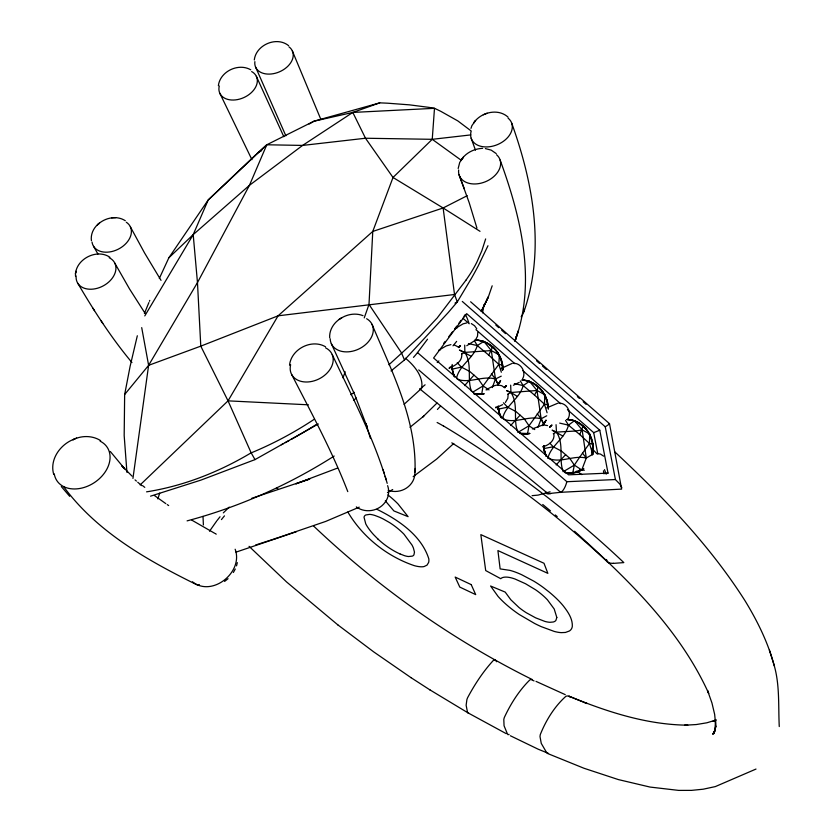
<?xml version="1.0" encoding="UTF-8"?>
<svg xmlns="http://www.w3.org/2000/svg" width="832" height="832" viewBox="0 0 832 832"><rect width="100%" height="100%" fill="white"/><g stroke="black" fill="none" stroke-linecap="round" stroke-linejoin="round"><path stroke-width="1.25" d="M461.646 353.402C463.029 361.15 455.291 365.498 449.363 368.118M582.504 453.128L586.279 458.047L592.717 454.293C596.18 438.266 584.22 419.806 567.185 419.39M548.309 409.25C548.777 394.794 536.89 380.401 522.038 379.964L529.464 381.285L537.014 390.478L544.835 394.711L544.44 404.175L547.092 412.734M502.902 369.647C503.402 354.994 491.286 340.579 476.32 340.038L483.85 341.411L491.327 350.563L499.408 355.014L498.826 364.374L501.332 372.226M414.981 472.098C416.936 419.744 391.726 371.353 372.039 324.355M589.399 434.98C592.592 440.825 593.622 448.074 591.989 454.563L592.717 454.293L589.472 443.477L589.68 433.909L582.119 429.884L574.517 420.649L566.779 419.567M137.322 335.764L130.125 366.257L124.654 394.514L124.176 435.542L126.828 470.985M364.239 317.897L369.002 304.439L372.767 231.431L393.016 177.476L432.245 139.318L470.87 134.898M414.752 475.384L415.241 468.437M553.935 434.21C554.788 441.064 548.402 445.422 542.526 446.846M461.302 160.316L432.245 139.318L434.491 108.316A120.338 23.598 0.3 0 0 428.584 107.318L409.5 104.853L387.774 103.21A107.619 21.008 0.3 0 0 379.725 102.866L314.038 121.181L266.781 144.778L256.578 153.972M508.134 394.378L507.842 398.268L505.409 402.438M477.797 332.332L477.495 336.211L475.748 339.498M606.154 473.824L604.479 469.622M132.943 478.421L148.616 365.331L141.71 327.621M289.546 365.196C291.096 349.128 311.615 338.53 325.551 346.798M75.504 276.089C74.558 259.75 96.574 247.946 109.918 257.286M254.301 59.966C255.975 44.845 276.765 35.911 288.642 45.698M218.379 85.686C220.054 71.417 238.43 62.67 250.734 69.805M502.58 369.814L502.133 365.508L502.798 365.154L498.826 364.374L483.08 385.923L481.728 394.025L473.762 393.682L484.037 393.765L481.073 394.347M458.172 168.501L459.732 162.375L463.486 157.102L461.531 159.505C466.138 152.589 474.448 148.689 482.622 148.335M482.591 312.863L483.985 304.616M548.319 407.493L547.498 405.111L548.194 404.789L544.44 404.175L529.006 425.766L527.55 433.711L519.667 433.41L529.807 433.441L526.864 434.013M592.301 444.215L593.029 443.924L589.472 443.477L579.582 457.298L574.34 465.109L572.78 472.909L564.99 472.628M75.65 272.584L75.962 271.284L75.369 273.749M236.527 565.854L237.328 562.63M157.862 498.909L159.692 493.137M485.649 238.93L481.832 250.786L476.892 262.08A177.996 148.346 51.4 0 1 469.997 274.227L466.118 279.989M523.858 311.886C545.428 250.162 533.25 183.082 511.722 123.188M470.974 128.367L471.91 125.622L475.634 120.453L473.71 122.866C480.896 112.226 498.077 107.983 508.04 117.125M492.18 285.802L488.384 296.816L481.354 311.459M343.002 377.874L345.166 371.748M492.336 387.566L495.435 379.018C482.529 375.263 470.007 383.802 457.236 379.246M538.023 427.232L541.143 418.798L537.014 390.478L538.262 386.464L537.576 386.797L533.582 383.666L529.61 381.909M568.09 418.631C571.979 412.152 566.623 402.574 558.896 403.25M572.062 473.169L576.93 472.129L581.766 469.986L586.279 458.068C573.654 454.906 561.538 463.258 549.089 458.661M522.558 378.862C526.542 372.32 521.04 362.71 513.261 363.345M574.517 420.649L568.474 425.152C565.219 438.62 550.982 444.964 547.81 458.463M144.404 313.487L148.876 302.588M529.464 381.285L523.172 385.611C519.823 398.674 505.95 404.789 502.767 417.841M149.427 301.267L149.791 300.383M432.245 139.318L365.498 138.237L302.588 145.423L266.781 144.778L249.434 185.338L197.475 282.568L148.616 365.331L124.654 394.514M144.778 315.91L193.201 234.624L208.187 199.992L255.57 154.929M487.968 245.731L478.234 265.907A169.031 42.546 -52.9 0 1 471.453 278.273L457.298 301.922L448.302 312.468L404.487 359.954L391.019 370.947M456.55 377.988C459.628 364.728 473.574 358.592 477.287 345.571L483.85 341.411M159.307 278.47L168.844 257.806L208.187 199.992L266.781 144.778M715.166 730.558L713.71 733.772L716.03 725.691L714.875 730.33L715.551 721.105L715.676 724.797L714.657 714.407L711.942 702.946L707.533 690.498L708.718 693.462C679.37 628.649 626.631 578.146 574.548 531.263M545.002 422.302L546.073 420.087L543.109 424.642L544.596 422.479M499.502 382.72L500.604 380.505L497.609 385.081L499.117 382.907M589.472 443.477L579.758 434.554L583.19 425.745L582.473 426.046L578.542 422.968L573.799 420.95M544.44 404.175L534.529 395.086L537.014 390.478L510.962 392.506L506.615 390.603L510.962 392.506C518.773 404.446 512.938 418.683 517.514 431.33M233.366 572.478L235.29 569.005M714.958 730.33L712.754 734.323L715.156 730.246M498.826 364.374L488.717 355.098L492.762 346.684L492.107 347.048L488.051 343.866L484.037 342.077M140.15 484.9L228.041 400.858L278.075 315.817L372.767 231.431L443.123 207.979L467.21 195.686M209.518 531.222L216.372 521.456M466.118 279.999L437.486 317.595M413.473 357.386A9.35 1.373 -49.5 0 0 417.498 352.581L427.534 339.196M216.85 520.811L220.022 516.776M542.693 425.672L543.806 424.341L541.154 418.777L537.254 413.743M437.091 318.074L420.004 336.357L388.929 364.759M473.99 375.138L464.568 385.611M520.104 415.168L510.661 425.506M549.838 443.217L553.197 446.763L561.548 451.142L565.614 454.678L556.171 464.901M223.309 512.876L229.247 507.114M440.586 406.058L437.414 409.458M437.008 403.031L422.874 416.905L423.821 416.062L409.968 427.294M425.09 384.8L419.588 389.438M453.783 443.446L436.717 459.025L413.15 476.642M504.39 387.504L506.47 385.611L504.39 387.504A27.394 24.492 66.2 0 1 506.074 385.913M168.844 257.806L193.201 234.624L249.434 185.338L302.588 145.423L352.81 112.434L379.725 102.866M339.071 319.342L341.671 317.928C334.506 321.62 329.108 329.534 329.69 337.792M404.082 404.321L421.626 388.315C423.831 376.73 414.034 365.238 405.465 358.249M224.578 581.433L228.041 578.708M475.082 340.423L466.773 345.717M356.366 398.081L353.486 400.275M354.297 392.319L350.844 394.701M581.048 470.246L583.596 468.718L576.93 472.129M509.111 734.365L508.134 734.687A3.619 1.477 -63.4 0 1 507.749 734.365A103.854 41.922 -64.6 0 1 507.177 733.346L504.057 725.754L503.807 719.534A9.714 3.994 -63.5 0 1 504.317 717.527C510.64 703.882 519.074 690.539 529.786 679.973A9.651 3.952 -63.9 0 1 530.962 679.494L534.05 680.919M468.562 712.66L467.948 712.889A3.578 1.03 -60.4 0 1 467.698 712.65A102.835 29.141 -61.2 0 1 467.407 711.786L466.138 705.255L466.887 699.639A9.62 2.777 -60.5 0 1 467.584 697.746C474.625 684.57 483.007 671.736 493.095 660.702A9.558 2.746 -60.8 0 1 494.083 660.13L495.31 660.119M340.798 318.406C347.204 314.163 355.784 312.749 363.022 315.682M334.183 456.04C288.798 484.9 239.096 507.031 187.096 520.874M472.836 392.09L483.08 385.923L489.029 389.896M455.468 328.401L463.133 323.825L466.565 323.003M517.785 432.484L529.006 425.766L534.758 429.582M564.179 471.151L574.34 465.109L581.766 469.986M193.201 234.624L197.475 282.568L200.782 346.143L228.041 400.858L251.15 452.816C219.045 472.004 183.591 486.023 146.557 491.847M318.323 423.977L254.998 459.607L200.928 480.106L150.561 496.163M438.651 350.324L446.191 345.935L450.902 344.614M387.421 492.586L392.704 489.528M309.098 124.02L314.038 121.181L352.81 112.434L434.491 108.316A121.274 43.94 14.6 0 1 440.783 111.322L457.808 120.9L470.974 130.822A108.358 39.062 14.7 0 1 471.214 131.03A21.632 15.049 -22 0 0 495.706 145.288A21.632 15.049 -22 0 0 508.102 118.165M452.213 364.468L452.015 369.169L454.366 376.896M289.162 440.492L285.251 442.624M452.015 369.169L461.386 367.099L469.81 371.509L478.171 378.768L483.08 385.923M261.747 150.602L257.92 152.693M492.107 347.048L494.541 348.587M452.65 371.748L452.254 366.226M494.156 348.795L496.257 350.626M453.44 374.327L453.024 371.55M495.966 350.792L497.89 352.778M503.402 419.203C516.027 423.8 528.362 415.345 541.143 418.798L546.728 415.782M281.33 444.735L283.296 443.685M499.408 355.014L498.742 355.368L501.082 360.204L502.133 365.508M455 303.129L457.298 301.922L454.522 294.497L443.123 207.979L393.016 177.476L365.498 138.237L352.81 112.434M501.686 368.212L512.127 363.407M486.72 389.355L493.522 385.934L496.922 385.07M461.635 354.016L464.849 352.404L491.327 350.563L495.446 379.007L498.274 384.748L495.435 379.018M507.749 394.108L510.952 392.517L510.671 385.154M553.28 433.701L556.462 432.12C564.481 444.288 558.407 458.827 563.16 471.754M501.238 376.158L495.446 379.007L491.421 373.849M513.396 385.247L519.21 382.387M76.606 438.017L72.883 439.806C81.401 435.344 92.487 435.365 100.662 440.658M359.247 507.146L325.645 521.446L275.61 538.543M715.364 720.169L713.024 721.282L716.29 719.961L706.836 722.8L696.28 724.547L684.715 725.223L687.804 725.171C646.568 724.818 606.663 711.662 568.87 696.166L567.216 695.958A9.776 5.127 -67.5 0 0 565.843 696.353C554.528 706.472 545.938 720.408 540.322 734.5A9.838 5.179 -67 0 0 540.01 736.632L541.268 743.402L546.25 751.962A105.227 54.475 -68.3 0 0 547.113 753.137A3.671 1.924 -66.7 0 0 547.622 753.511L584.002 768.269L618.342 779.574L650.021 787.062L678.694 790.4L691.496 790.379L703.206 789.204L715.322 786.594L756.007 769.059M495.789 407.888L502.663 404.622M537.576 386.797L540.01 388.346M501.79 418.236L500.521 416.842L498.17 409.157L507.593 407.191L515.975 411.58L524.222 418.746L529.006 425.766M539.614 388.534L541.705 390.354M498.815 411.726L498.43 406.245L498.17 409.157M541.403 390.499L543.317 392.486M499.606 414.294L499.2 411.538M544.835 394.711L544.138 395.034L542.911 392.673M544.575 395.814L545.865 397.186M547.498 405.111L546.77 399.703M546.738 407.878L557.7 403.26M532.334 428.938L542.807 424.965M583.138 426.618L584.906 427.596M337.511 468.094L295.849 483.829L309.806 478.993L251.722 498.306M584.49 427.762L586.581 429.593M487.157 113.214L483.319 114.764M545.782 455.426L543.733 448.625L553.197 446.763M586.258 429.718L588.172 431.704M544.388 451.194L544.024 445.754L543.733 448.625M589.68 433.909L588.962 434.2L587.756 431.87M567.424 409.666L593.705 432.65L599.778 430.217L608.026 473.117L605.977 473.834M545.178 453.752L544.794 451.027M74.454 439.046C60.549 443.986 49.254 459.42 53.737 474.448M546.083 456.269L545.48 453.627M548.538 753.418L538.044 749.143L510.328 735.738M591.895 448.23L593.143 449.238M235.976 552.146L296.494 531.679M567.445 473.034L577.242 472.014M148.616 365.331L200.782 346.143L278.075 315.817L454.522 294.497M255.632 545.012L276.026 538.408M550.066 491.806L538.065 495.113L532.095 495.654M125.32 220.75C116.594 214.947 104.364 217.859 97.292 224.994L99.538 223.07C93.964 226.99 90.428 233.865 91.426 240.708M470.621 301.777L609.513 423.696L621.629 489.112L560.685 492.305L548.059 493.657A8.819 3.297 -72.5 0 1 545.802 492.045M621.847 487.708L619.819 484.089L615.41 479.544L566.894 481.718L417.498 352.581M115.596 217.651L111.561 217.828M608.026 473.117L568.578 474.833L433.607 357.999L466.679 313.654L599.778 430.217M613.423 563.378L623.834 562.609A356.554 113.797 35.4 0 0 575.338 519.626C533.738 485.295 489.798 453.69 443.518 425.974M550.638 493.719L548.059 493.657L419.796 388.908M579.457 470.111A38.605 5.616 -2.6 0 0 580.278 470.09L584.397 470.194M228.041 400.858L308.412 404.81M580.278 470.09A25.854 22.994 68.9 0 1 577.283 471.328L576.337 471.234M485.389 148.595L491.213 150.134L496.226 153.598M596.918 453.482L600.465 454.074L603.616 456.154M543.951 424.986L547.57 425.599M498.014 385.039L501.686 385.684L504.93 387.826M565.396 472.482L567.767 472.919M468.447 343.554L477.287 345.571L488.717 355.098M514.353 383.583L523.172 385.611L534.529 395.086M559.686 423.103L568.474 425.152L579.758 434.554M584.844 702.634L587.018 703.529L568.87 696.166L570.918 697.497M565.23 694.637L536.016 681.377M471.526 391.529C466.7 378.83 472.649 364.458 464.849 352.404L459.462 350.054L471.286 356.325M399.942 553.904L404.165 555.558A24.814 7.894 36 0 0 408.512 556.535L412.37 556.119A29.026 9.235 36 0 0 413.93 554.85L414.471 552.115L413.421 548.08A57.086 18.086 36.3 0 0 412.038 545.095L403.988 534.206A27.622 8.84 36.1 0 0 400.982 531.294A28.382 9.079 36.1 0 0 397.686 528.445L396.562 527.53A25.865 8.278 36.1 0 0 389.511 522.548L383.282 519.022A36.15 11.513 36 0 0 379.496 517.223L375.034 515.507A27.81 8.892 36.1 0 0 369.637 514.374L365.799 514.966A28.642 9.152 36.1 0 0 364.031 517.265L365.747 523.848A41.746 13.364 36 0 0 373.63 534.674L377.842 538.949M377 509.33C398.216 519.854 421.252 535.111 428.782 558.74A55.411 17.649 36.1 0 1 428.626 562.463L427.003 565.157L424.018 566.571A41.278 13.146 36 0 1 419.682 566.706A42.557 13.551 36 0 1 414.17 565.614C386.786 556.296 362.606 536.962 347.849 512.034M556.462 432.12L552.105 430.175L562.879 436.041M532.303 679.567C452.244 639.86 378.477 587.569 313.674 526.094M608.4 562.578L607.318 561.818A16.328 6.323 -46 0 1 606.913 561.236M454.355 344.958L457.558 346.611M506.262 733.668L468.073 712.899L429.77 689.78M215.53 533.77L216.247 534.165M214.822 533.364L191.734 520.094M510.962 392.517L517.379 396.438M451.797 442.842C507.426 477.464 559.967 517.202 607.682 562.151M337.615 624.707L373.776 651.934L411.039 677.674M443.123 207.979L480.012 231.327M410.914 677.591L429.978 689.915M471.318 323.586L474.583 325.759L476.757 328.775M167.232 504.587L168.667 505.554M165.797 503.61L154.419 495.508M581.797 474.604L577.283 471.328M495.498 660.223L496.59 661.721M337.802 624.853L286.603 581.984L249.049 546.322M142.761 485.753L144.778 487.375M542.734 504.483L550.472 510.9M141.856 485.69L137.748 482.238M555.287 514.946L557.211 516.568M418.735 369.918L560.685 492.305M565.614 454.678L569.691 458.214L574.34 465.109M462.821 318.178L469.196 323.752L467.345 318.666A53.425 22.318 37.6 0 0 465.494 314.777M475.946 329.659L514.873 363.698M522.662 370.51L560.612 403.707M495.841 325.083L498.753 327.642M501.665 330.2L505.544 333.611M536.609 360.87L539.521 363.428M542.433 365.986L546.312 369.398M577.377 396.656L579.322 398.362M583.201 401.773L586.113 404.331M462.301 301.444L605.259 426.806L615.41 479.544M135.044 479.887L136.396 481.062M192.483 581.807C212.16 597.594 243.703 572.073 235.154 549.234M614.806 451.87C663.031 496.933 709.54 544.908 745.087 600.85C757.234 620.776 767.718 641.878 773.895 664.456C779.938 684.59 778.222 705.838 779.262 726.554M385.32 500.833L393.9 510.931L408.096 516.662L397.987 503.911A38.116 12.511 36.3 0 0 389.865 496.506A38.241 12.542 36.3 0 0 387.878 494.915M132.049 476.143L121.763 465.733L124.727 468.853L110.334 451.516M592.769 449.446L596.929 453.773M503.412 402.771L507.593 407.191M457.236 362.7L461.386 367.099M69.701 496.34L61.308 486.543M276.64 487.594L278.294 489.424M131.955 362.523C111.415 337.958 94.016 310.95 77.844 283.358M63.617 486.637C96.959 531.846 146.983 560.134 196.394 584.532A8.923 4.992 -62.6 0 0 199.326 584.522M369.002 304.439L401.409 352.726L404.487 359.954M145.142 313.404L129.47 288.839L114.837 263.193M161.034 280.363L144.57 252.959L130.354 226.803M92.851 308.142L94.505 310.679M101.161 320.923L102.783 323.409M565.521 420.358L568.474 425.152M520.312 380.9L523.172 385.611M474.635 341.11L477.287 345.571M251.15 452.816L254.998 459.607M93.61 246.386L97.926 254.02M291.73 374.629C311.459 413.088 332.176 451.235 347.786 491.618M497.505 352.986L498.326 354.578M251.94 159.682L219.825 93.257M283.837 136.718L256.339 76.305M332.228 354.598C352.082 396.781 374.14 438.402 387.192 483.35M541.143 418.798L543.806 424.341M331.334 343.689L354.9 395.086L367.058 426.941L365.934 423.436L370.427 438.454M285.865 135.803L255.622 67.153M320.934 119.579L292.323 50.877M545.459 397.374L546.468 399.838M499.897 414.159L500.906 416.655M453.721 374.182L454.74 376.698M459.555 176.176L469.186 202.675L476.944 228.114M459.014 174.689L464.329 188.843M471.182 138.237L475.457 150.166M500.136 160.066C520.978 217.038 536.64 281.32 515.226 340.506L518.232 330.97L515.819 338.614A19.552 17.046 9.3 0 1 514.81 341.411M774.363 665.943L769.402 650.042M385.133 476.289L386.225 479.856M383.084 469.758L384.176 473.304M591.77 451.391A37.076 18.221 78.3 0 0 592.197 452.358L592.758 454.636M593.705 432.65L597.802 453.97M603.429 470.787L604.001 473.876M126.922 471.713L127.015 472.441M586.29 458.047L582.119 429.884L575.713 431.018L556.473 432.099L556.057 424.694M203.018 516.412L203.393 524.971M464.714 345.114L464.859 352.394M606.892 561.257A13.582 5.262 -46 0 1 606.601 559.52M613.475 563.295A56.389 21.715 -45.5 0 1 608.317 562.671M437.122 422.5A46.779 17.233 36.2 0 1 443.508 426.078M566.79 481.77A9.506 3.494 -69.8 0 1 560.633 492.523M609.461 423.831A9.454 0.697 -29.6 0 1 605.166 426.837M608.774 423.758A9.454 0.697 -29.6 0 1 609.378 423.592M544.118 451.433A27.186 24.19 68.9 0 1 543.733 449.602M583.721 468.541A27.206 24.201 68.9 0 1 564.886 472.472M546.447 456.518A27.206 24.201 68.9 0 1 543.826 445.682M549.89 427.086A27.206 24.201 68.9 0 1 551.47 425.422M567.112 419.474A27.206 24.201 68.9 0 1 592.27 454.834M526.729 434.075A27.383 24.482 66.2 0 1 524.15 434.148M498.025 409.209A27.383 24.482 66.2 0 1 497.754 406.411M529.766 433.493A27.394 24.492 66.2 0 1 519.553 433.233M500.874 417.071A27.394 24.492 66.2 0 1 498.243 406.172M521.976 380.068A27.394 24.492 66.2 0 1 548.142 407.732M545.792 420.472A27.394 24.492 66.2 0 1 543.473 424.486M477.464 394.43A27.591 24.762 63.4 0 1 475.727 394.243M451.755 368.295A27.591 24.762 63.4 0 1 451.61 366.423M502.258 368.378A27.591 24.762 63.4 0 1 502.289 370.219M484.006 393.827A27.602 24.773 63.4 0 1 473.637 393.494M454.345 376.262A27.602 24.773 63.4 0 1 452.078 366.163M458.442 347.537A27.602 24.773 63.4 0 1 460.096 345.883M474.521 340.132A27.602 24.773 63.4 0 1 502.778 369.959M500.313 380.9A27.602 24.773 63.4 0 1 497.962 384.904M486.034 389.906A10.286 9.246 65.1 0 1 487.822 389.646M496.226 406.817A10.286 9.246 65.1 0 1 495.602 407.493M501.093 368.586A10.244 9.162 64.6 0 1 501.987 368.337M439.317 350.137A10.369 9.35 62 0 1 440.242 349.887M450.424 366.798A10.369 9.35 62 0 1 449.062 368.16M455.146 328.734A10.327 9.266 61.7 0 1 456.851 328.318M592.426 449.072A25.854 22.994 68.9 0 1 592.207 452.348M221.447 519.605A74.714 37.076 -61.8 0 1 224.474 515.871M314.08 419.38A390.686 379.402 52.7 0 1 251.181 452.878M100.121 441.178A30.254 22.443 -33.2 0 1 103.355 474.458A30.254 22.443 -33.2 0 1 63.638 486.616A30.254 22.443 -33.2 0 1 54.246 473.855M399.942 553.914A28.891 9.204 36 0 1 385.601 545.438A28.35 9.027 36 0 1 377.842 538.949M109.21 257.743A21.081 15.049 -27.9 0 1 103.511 285.73A21.081 15.049 -27.9 0 1 76.138 275.995M126.329 222.269A20.842 14.737 -27.1 0 1 119.704 248.404A20.842 14.737 -27.1 0 1 92.04 242.102M366.642 318.729A22.537 16.474 -25.5 0 1 360.422 348.182A22.537 16.474 -25.5 0 1 330.2 338.77M388.149 490.35A19.802 18.439 -3.1 0 0 406.526 488.041A20.124 18.678 -0.1 0 0 414.544 476.455A19.833 18.418 0.3 0 0 414.773 474.864M325.676 347.911A22.61 16.598 -26.8 0 1 330.138 369.221A22.61 16.598 -26.8 0 1 303.826 381.867A22.61 16.598 -26.8 0 1 290.638 364.749M387.618 485.638A19.906 18.512 -12.5 0 1 380.162 507.073A19.906 18.512 -12.5 0 1 356.304 506.917M524.202 309.254A19.157 15.974 6 0 1 521.134 316.826M496.579 154.773A21.85 15.413 -22.4 0 1 485.191 181.834A21.85 15.413 -22.4 0 1 458.65 169.988M516.058 336.648A19.24 16.578 9 0 1 515.757 338.603M251.649 71.573A20.124 13.946 -24.4 0 1 243.693 97.646A20.124 13.946 -24.4 0 1 219.284 85.998M289.026 46.914A20.082 13.853 -23.5 0 1 279.448 71.833A20.082 13.853 -23.5 0 1 254.873 61.651M315.973 424.715A415.948 283.91 -27.9 0 1 291.127 439.442M465.327 314.475A231.244 32.084 -49.7 0 1 463.913 316.42M461.053 320.31A231.244 32.084 -49.7 0 1 458.9 323.222M456.737 326.134A231.244 32.084 -49.7 0 1 454.574 329.035M452.4 331.916A231.244 32.084 -49.7 0 1 448.781 336.69M445.172 341.411A231.244 32.084 -49.7 0 1 443.726 343.283M456.633 341.38A257.15 230.454 49.1 0 1 452.993 345.81M438.901 360.932A257.15 230.454 49.1 0 1 437.237 362.523M556.816 617.469L555.88 620.433A33.561 11.107 34.5 0 1 553.197 622.014L549.973 622.294A29.297 9.682 34.5 0 1 544.846 621.4L535.621 617.833L526.323 612.747A26.77 8.83 34.5 0 1 518.96 607.485L510.817 599.747L505.201 592.103L490.589 586.009L498.066 596.419A43.233 14.269 34.5 0 0 506.043 604.313A45.448 15.018 34.5 0 0 509.153 606.965A43.534 14.373 34.5 0 0 519.334 614.546L534.581 623.449A69.15 23.098 34.6 0 0 541.206 626.631L554.33 631.457A45.053 14.903 34.5 0 0 561.236 632.642L565.438 632.455L569.39 630.999A54.964 18.221 34.5 0 0 572.322 626.298C572.655 618.467 567.715 611.551 563.108 605.654A46.55 15.496 34.5 0 0 555.963 598.042L554.289 596.492A51.137 16.994 34.5 0 0 548.933 591.864L543.379 587.548A42.858 14.29 34.5 0 0 533.749 581.121L521.643 574.704A44.866 14.945 34.5 0 0 510.026 570.388L500.136 568.901L497.91 550.576L547.851 573.352L543.993 563.264L480.834 534.622L485.701 570.565L500.739 578.687A34.195 11.357 34.5 0 1 507.686 577.19A29.692 9.87 34.6 0 1 515.143 579.062L525.502 583.721L535.6 589.794A28.111 9.36 34.5 0 1 541.944 594.651A29.734 9.89 34.5 0 1 547.404 599.789L554.216 609.014L556.816 617.469M487.282 299.062L481.364 311.334L488.384 296.816L487.282 299.062M551.866 425.131L549.806 427.014L551.866 425.131M460.481 345.582L458.401 347.485L460.481 345.582M471.203 584.605L455.177 577.075L459.784 587.09L475.696 594.61L471.203 584.605"/></g></svg>
